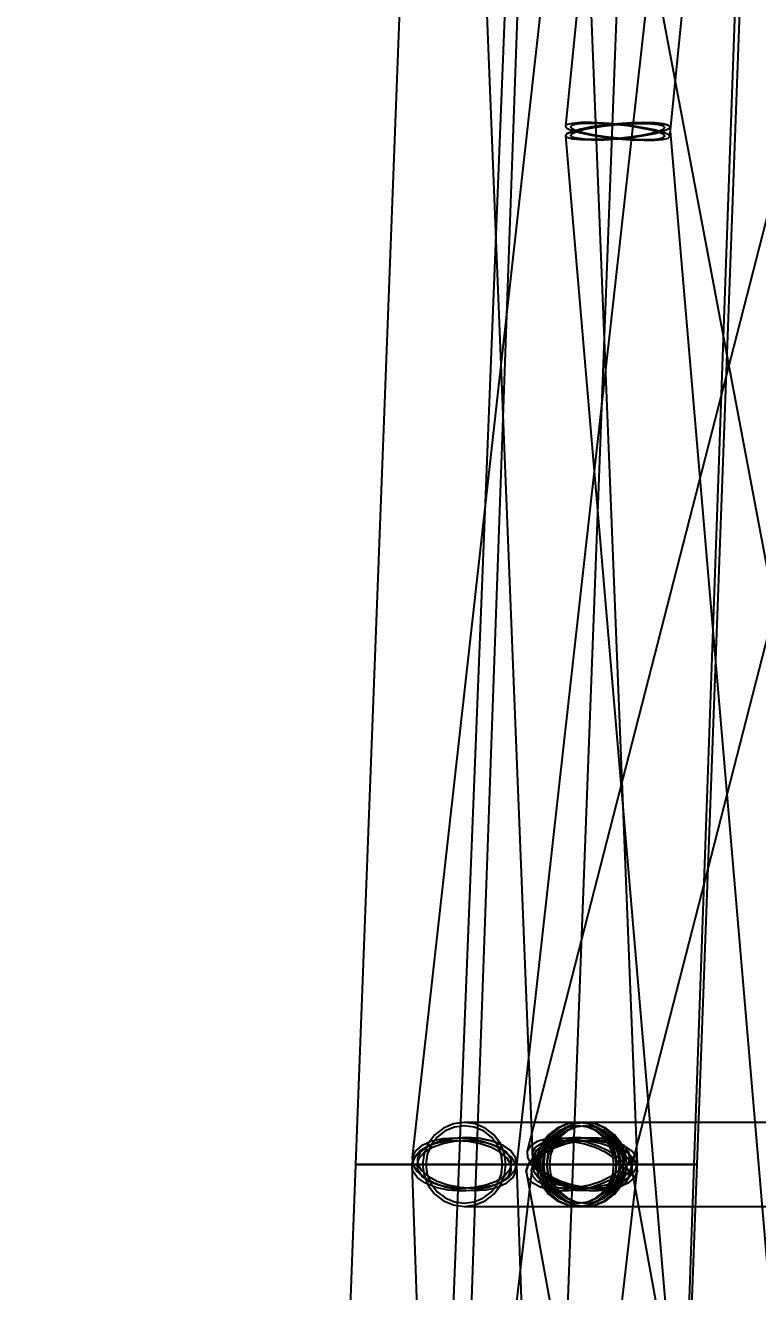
# Model space of a CAD drawing. Header units: millimetres. Extents: x -123812 to 252100, y -3000 to 639000.
# Drawn here: x -18891 to -15347, y 294384 to 300514 of the extents above; entities that cross this region are included whole.
import ezdxf

# ---------------------------------------------------------------- set-up
doc = ezdxf.new("R2010")
doc.units = ezdxf.units.MM
doc.layers.add('D-STR-DIM', color=7, linetype='Continuous', lineweight=13)
doc.layers.add('D-STR-STRC', color=7, linetype='Continuous', lineweight=25)
doc.styles.add('OpenSansCondensed-Light', font='OpenSansCondensed-Light.ttf')
doc.styles.add('TOWER_UNICODE', font='Arial Unicode.ttf')
doc.dimstyles.new('EZDXF', dxfattribs={"dimtxt": 0.25, "dimasz": 0.175, "dimexe": 0.375, "dimexo": 0.125, "dimgap": 0.1, "dimtad": 1, "dimlfac": 100, "dimzin": 12, "dimdsep": 46, "dimtxsty": 'OpenSansCondensed-Light', "dimblk": 'ARCHTICK', "dimcen": 2.5, "dimazin": 3, "dimtfac": 0.5, "dimtmove": 2, "dimatfit": 3})

# ---------------------------------------------------------------- blocks, each defined once
blk = doc.blocks.new('_ARCHTICK')
at = {"color": 0, "linetype": 'BYBLOCK', "const_width": 0.15}
blk.add_lwpolyline([(-0.5, -0.5), (0.5, 0.5)], dxfattribs=at)

msp = doc.modelspace()

# ---------------------------------------------------------------- linework, layer by layer
at = {"layer": 'D-STR-STRC'}
for points in [[(-13772.4, 325024.8), (-16276.9, 300024.8), (-16268.2, 300014.9), (-16243, 300003.9), (-16202.8, 299992.6), (-16150.5, 299981.9), (-16089.5, 299972.4), (-16024.1, 299964.8), (-15958.7, 299959.5), (-15897.7, 299957.1), (-15845.4, 299957.5), (-15805.2, 299960.9), (-15780, 299966.9), (-15771.3, 299975.2), (-13266.9, 324975.2)], [(-16179.9, 302532.9), (-17018.3, 295032.9), (-17015.8, 295000), (-16996.3, 294967.1), (-16961.2, 294936.4), (-16912.8, 294910.1), (-16854.4, 294889.9), (-16790.1, 294877.2), (-16724.1, 294872.9), (-16661.1, 294877.2), (-16605.2, 294889.9), (-16560.3, 294910.1), (-16529.5, 294936.4), (-16514.9, 294967.1), (-15676.5, 302467.1)], [(-14538.3, 302563.6), (-16461.8, 295063.6), (-16461.1, 295032.9), (-16443.6, 295000), (-16410.6, 294967.1), (-16364.3, 294936.4), (-16308, 294910.1), (-16245.3, 294889.8), (-16180.7, 294877.1), (-16118.4, 294872.8), (-16062.8, 294877.1), (-16017.7, 294889.8), (-15986, 294910.1), (-15970, 294936.4), (-14046.4, 302436.4)], [(-16165.3, 302467), (-14750.3, 294967), (-14743.6, 294936.3), (-14720.2, 294909.9), (-14681.9, 294889.7), (-14631.1, 294876.9), (-14571.3, 294872.6), (-14506.7, 294876.9), (-14441.7, 294889.7), (-14380.6, 294909.9), (-14327.6, 294936.3), (-14286.4, 294967), (-14259.7, 295000), (-14249.4, 295033), (-15664.3, 302533)], [(-16735.1, 302500), (-16435.1, 295000), (-16430.4, 294967.1), (-16408.7, 294936.4), (-16371.6, 294910), (-16321.6, 294889.8), (-16262, 294877.1), (-16196.9, 294872.8), (-16130.8, 294877.1), (-16068.2, 294889.8), (-16013.3, 294910), (-15969.8, 294936.4), (-15940.9, 294967.1), (-15928.3, 295000), (-16228.4, 302500)], [(-13635.5, 275021.2), (-15771, 300021.2), (-15779.6, 300030.1), (-15804.9, 300037), (-15845.1, 300041.4), (-15897.5, 300042.9), (-15958.6, 300041.5), (-16024.1, 300037.3), (-16089.6, 300030.6), (-16150.6, 300021.8), (-16203.1, 300011.4), (-16243.3, 300000.3), (-16268.6, 299989.2), (-16277.2, 299978.8), (-14141.7, 274978.8)], [(-14568.3, 295203.2), (-16215.9, 295203.2), (-16264.6, 295196.3), (-16310, 295176), (-16349, 295143.7), (-16378.9, 295101.6), (-16397.7, 295052.6), (-16404.1, 295000), (-16397.7, 294947.4), (-16378.9, 294898.4), (-16349, 294856.3), (-16310, 294824), (-16264.6, 294803.7), (-16215.9, 294796.8), (-14568.3, 294796.8)], [(-14499.9, 295203.2), (-16181.7, 295203.2), (-16230.3, 295196.3), (-16275.5, 295176), (-16314.4, 295143.7), (-16344.2, 295101.6), (-16363, 295052.6), (-16369.3, 295000), (-16363, 294947.4), (-16344.2, 294898.4), (-16314.4, 294856.3), (-16275.5, 294824), (-16230.3, 294803.7), (-16181.7, 294796.8), (-14499.9, 294796.8)], [(-16796.7, 287466.5), (-15930, 294966.5), (-15932.6, 295000), (-15952.1, 295033.5), (-15987.2, 295064.8), (-16035.7, 295091.6), (-16094, 295112.2), (-16158.4, 295125.1), (-16224.3, 295129.5), (-16287.3, 295125.1), (-16343.1, 295112.2), (-16388, 295091.6), (-16418.7, 295064.8), (-16433.4, 295033.5), (-17300, 287533.5)], [(-16252.8, 287500), (-16513, 295000), (-16518.4, 295033.5), (-16540.6, 295064.7), (-16578.3, 295091.5), (-16628.7, 295112.1), (-16688.6, 295125.1), (-16753.8, 295129.5), (-16819.9, 295125.1), (-16882.3, 295112.1), (-16936.9, 295091.5), (-16979.8, 295064.7), (-17008.2, 295033.5), (-17020.2, 295000), (-16759.9, 287500)], [(-14604.1, 287533.4), (-15965, 295033.4), (-15973, 295064.6), (-15997.5, 295091.3), (-16036.8, 295111.8), (-16088.4, 295124.7), (-16148.7, 295129.1), (-16213.5, 295124.7), (-16278.6, 295111.8), (-16339.3, 295091.3), (-16391.6, 295064.6), (-16432, 295033.4), (-16457.6, 295000), (-16466.8, 294966.6), (-15105.8, 287466.6)]]:
    msp.add_lwpolyline(points, dxfattribs=at)
for points in [[(-17293.6, 295000), (-16239.6, 295000), (-15955.5, 302500), (-17008, 302500)], [(-16792.3, 295000), (-15639.5, 295000), (-15361.7, 302500), (-16494.7, 302500)], [(-16708.7, 295000), (-15654.7, 295000), (-15388.6, 302500), (-16441.1, 302500)], [(-16024.1, 299962.7), (-16089.6, 299958.5), (-16150.6, 299957.1), (-16203.1, 299958.6), (-16243.3, 299963), (-16268.6, 299969.9), (-16277.2, 299978.8), (-16268.6, 299989.2), (-16243.3, 300000.3), (-16203.1, 300011.4), (-16150.6, 300021.8), (-16089.6, 300030.6), (-16024.1, 300037.3), (-15958.6, 300041.5), (-15897.5, 300042.9), (-15845.1, 300041.4), (-15804.9, 300037), (-15779.6, 300030.1), (-15771, 300021.2), (-15779.6, 300010.8), (-15804.9, 299999.7), (-15845.1, 299988.6), (-15897.5, 299978.2), (-15958.6, 299969.4)], [(-16024.1, 300035.2), (-16089.5, 300040.5), (-16150.5, 300042.9), (-16202.8, 300042.5), (-16243, 300039.1), (-16268.2, 300033.1), (-16276.9, 300024.8), (-16268.2, 300014.9), (-16243, 300003.9), (-16202.8, 299992.6), (-16150.5, 299981.9), (-16089.5, 299972.4), (-16024.1, 299964.8), (-15958.7, 299959.5), (-15897.7, 299957.1), (-15845.4, 299957.5), (-15805.2, 299960.9), (-15780, 299966.9), (-15771.3, 299975.2), (-15780, 299985.1), (-15805.2, 299996.1), (-15845.4, 300007.4), (-15897.7, 300018.1), (-15958.7, 300027.6)], [(-16024.1, 299966.3), (-16083.2, 299962.6), (-16138.2, 299961.3), (-16185.5, 299962.7), (-16221.7, 299966.7), (-16244.5, 299972.9), (-16252.3, 299980.9), (-16244.5, 299990.3), (-16221.7, 300000.3), (-16185.5, 300010.3), (-16138.2, 300019.6), (-16083.2, 300027.6), (-16024.1, 300033.7), (-15965, 300037.4), (-15910, 300038.7), (-15862.7, 300037.3), (-15826.5, 300033.3), (-15803.7, 300027.1), (-15795.9, 300019.1), (-15803.7, 300009.7), (-15826.5, 299999.7), (-15862.7, 299989.7), (-15910, 299980.4), (-15965, 299972.4)], [(-16024.1, 300031.8), (-16083.1, 300036.5), (-16138, 300038.7), (-16185.2, 300038.3), (-16221.4, 300035.3), (-16244.2, 300029.8), (-16252, 300022.4), (-16244.2, 300013.4), (-16221.4, 300003.5), (-16185.2, 299993.4), (-16138, 299983.7), (-16083.1, 299975.1), (-16024.1, 299968.2), (-15965.1, 299963.5), (-15910.2, 299961.3), (-15863, 299961.7), (-15826.7, 299964.7), (-15804, 299970.2), (-15796.2, 299977.6), (-15804, 299986.6), (-15826.7, 299996.5), (-15863, 300006.6), (-15910.2, 300016.3), (-15965.1, 300024.9)], [(-16968.2, 295000), (-16961.3, 294947.4), (-16941.2, 294898.4), (-16909.2, 294856.3), (-16867.4, 294824), (-16818.8, 294803.7), (-16766.6, 294796.8), (-16215.9, 294796.8), (-16163.7, 294803.7), (-16115.1, 294824), (-16073.4, 294856.3), (-16041.3, 294898.4), (-16021.2, 294947.4), (-16014.3, 295000), (-16021.2, 295052.6), (-16041.3, 295101.6), (-16073.4, 295143.7), (-16115.1, 295176), (-16163.7, 295196.3), (-16215.9, 295203.2), (-16766.6, 295203.2), (-16818.8, 295196.3), (-16867.4, 295176), (-16909.2, 295143.7), (-16941.2, 295101.6), (-16961.3, 295052.6)], [(-16968.2, 295000), (-16961.3, 294947.4), (-16941.2, 294898.4), (-16909.2, 294856.3), (-16867.4, 294824), (-16818.8, 294803.7), (-16766.6, 294796.8), (-16714.4, 294803.7), (-16665.8, 294824), (-16624.1, 294856.3), (-16592, 294898.4), (-16571.9, 294947.4), (-16565, 295000), (-16571.9, 295052.6), (-16592, 295101.6), (-16624.1, 295143.7), (-16665.8, 295176), (-16714.4, 295196.3), (-16766.6, 295203.2), (-16818.8, 295196.3), (-16867.4, 295176), (-16909.2, 295143.7), (-16941.2, 295101.6), (-16961.3, 295052.6)], [(-16968, 295000), (-16961.1, 294947.4), (-16941, 294898.4), (-16909, 294856.3), (-16867.3, 294824), (-16818.7, 294803.7), (-16766.6, 294796.8), (-16181.7, 294796.8), (-16129.6, 294803.7), (-16081, 294824), (-16039.3, 294856.3), (-16007.3, 294898.4), (-15987.2, 294947.4), (-15980.3, 295000), (-15987.2, 295052.6), (-16007.3, 295101.6), (-16039.3, 295143.7), (-16081, 295176), (-16129.6, 295196.3), (-16181.7, 295203.2), (-16766.6, 295203.2), (-16818.7, 295196.3), (-16867.3, 295176), (-16909, 295143.7), (-16941, 295101.6), (-16961.1, 295052.6)], [(-16968, 295000), (-16961.1, 294947.4), (-16941, 294898.4), (-16909, 294856.3), (-16867.3, 294824), (-16818.7, 294803.7), (-16766.6, 294796.8), (-16714.5, 294803.7), (-16665.9, 294824), (-16624.2, 294856.3), (-16592.2, 294898.4), (-16572.1, 294947.4), (-16565.2, 295000), (-16572.1, 295052.6), (-16592.2, 295101.6), (-16624.2, 295143.7), (-16665.9, 295176), (-16714.5, 295196.3), (-16766.6, 295203.2), (-16818.7, 295196.3), (-16867.3, 295176), (-16909, 295143.7), (-16941, 295101.6), (-16961.1, 295052.6)], [(-16952.3, 295000), (-16946, 294951.5), (-16927.4, 294906.4), (-16897.9, 294867.6), (-16859.5, 294837.9), (-16814.7, 294819.2), (-16766.6, 294812.8), (-16718.5, 294819.2), (-16673.8, 294837.9), (-16635.3, 294867.6), (-16605.8, 294906.4), (-16587.2, 294951.5), (-16580.9, 295000), (-16587.2, 295048.5), (-16605.8, 295093.6), (-16635.3, 295132.4), (-16673.8, 295162.1), (-16718.5, 295180.8), (-16766.6, 295187.2), (-16814.7, 295180.8), (-16859.5, 295162.1), (-16897.9, 295132.4), (-16927.4, 295093.6), (-16946, 295048.5)], [(-16952.1, 295000), (-16945.8, 294951.5), (-16927.3, 294906.4), (-16897.8, 294867.6), (-16859.4, 294837.9), (-16814.6, 294819.2), (-16766.6, 294812.8), (-16718.6, 294819.2), (-16673.8, 294837.9), (-16635.4, 294867.6), (-16605.9, 294906.4), (-16587.4, 294951.5), (-16581.1, 295000), (-16587.4, 295048.5), (-16605.9, 295093.6), (-16635.4, 295132.4), (-16673.8, 295162.1), (-16718.6, 295180.8), (-16766.6, 295187.2), (-16814.6, 295180.8), (-16859.4, 295162.1), (-16897.8, 295132.4), (-16927.3, 295093.6), (-16945.8, 295048.5)], [(-16417.5, 295000), (-16410.6, 294947.4), (-16390.5, 294898.4), (-16358.4, 294856.3), (-16316.7, 294824), (-16268.1, 294803.7), (-16215.9, 294796.8), (-16163.7, 294803.7), (-16115.1, 294824), (-16073.4, 294856.3), (-16041.3, 294898.4), (-16021.2, 294947.4), (-16014.3, 295000), (-16021.2, 295052.6), (-16041.3, 295101.6), (-16073.4, 295143.7), (-16115.1, 295176), (-16163.7, 295196.3), (-16215.9, 295203.2), (-16268.1, 295196.3), (-16316.7, 295176), (-16358.4, 295143.7), (-16390.5, 295101.6), (-16410.6, 295052.6)], [(-16404.1, 295000), (-16397.7, 294947.4), (-16378.9, 294898.4), (-16349, 294856.3), (-16310, 294824), (-16264.6, 294803.7), (-16215.9, 294796.8), (-16167.2, 294803.7), (-16121.8, 294824), (-16082.8, 294856.3), (-16052.9, 294898.4), (-16034.1, 294947.4), (-16027.7, 295000), (-16034.1, 295052.6), (-16052.9, 295101.6), (-16082.8, 295143.7), (-16121.8, 295176), (-16167.2, 295196.3), (-16215.9, 295203.2), (-16264.6, 295196.3), (-16310, 295176), (-16349, 295143.7), (-16378.9, 295101.6), (-16397.7, 295052.6)], [(-16401.6, 295000), (-16395.3, 294951.5), (-16376.7, 294906.4), (-16347.2, 294867.6), (-16308.8, 294837.9), (-16264, 294819.2), (-16215.9, 294812.8), (-16167.8, 294819.2), (-16123.1, 294837.9), (-16084.6, 294867.6), (-16055.1, 294906.4), (-16036.5, 294951.5), (-16030.2, 295000), (-16036.5, 295048.5), (-16055.1, 295093.6), (-16084.6, 295132.4), (-16123.1, 295162.1), (-16167.8, 295180.8), (-16215.9, 295187.2), (-16264, 295180.8), (-16308.8, 295162.1), (-16347.2, 295132.4), (-16376.7, 295093.6), (-16395.3, 295048.5)], [(-16389.3, 295000), (-16383.4, 294951.5), (-16366.1, 294906.4), (-16338.5, 294867.6), (-16302.6, 294837.9), (-16260.8, 294819.2), (-16215.9, 294812.8), (-16171, 294819.2), (-16129.2, 294837.9), (-16093.3, 294867.6), (-16065.7, 294906.4), (-16048.4, 294951.5), (-16042.5, 295000), (-16048.4, 295048.5), (-16065.7, 295093.6), (-16093.3, 295132.4), (-16129.2, 295162.1), (-16171, 295180.8), (-16215.9, 295187.2), (-16260.8, 295180.8), (-16302.6, 295162.1), (-16338.5, 295132.4), (-16366.1, 295093.6), (-16383.4, 295048.5)], [(-16383.1, 295000), (-16376.2, 294947.4), (-16356.1, 294898.4), (-16324.1, 294856.3), (-16282.4, 294824), (-16233.8, 294803.7), (-16181.7, 294796.8), (-16129.6, 294803.7), (-16081, 294824), (-16039.3, 294856.3), (-16007.3, 294898.4), (-15987.2, 294947.4), (-15980.3, 295000), (-15987.2, 295052.6), (-16007.3, 295101.6), (-16039.3, 295143.7), (-16081, 295176), (-16129.6, 295196.3), (-16181.7, 295203.2), (-16233.8, 295196.3), (-16282.4, 295176), (-16324.1, 295143.7), (-16356.1, 295101.6), (-16376.2, 295052.6)], [(-16369.3, 295000), (-16363, 294947.4), (-16344.2, 294898.4), (-16314.4, 294856.3), (-16275.5, 294824), (-16230.3, 294803.7), (-16181.7, 294796.8), (-16133.1, 294803.7), (-16087.9, 294824), (-16049, 294856.3), (-16019.2, 294898.4), (-16000.4, 294947.4), (-15994, 295000), (-16000.4, 295052.6), (-16019.2, 295101.6), (-16049, 295143.7), (-16087.9, 295176), (-16133.1, 295196.3), (-16181.7, 295203.2), (-16230.3, 295196.3), (-16275.5, 295176), (-16314.4, 295143.7), (-16344.2, 295101.6), (-16363, 295052.6)], [(-16367.2, 295000), (-16360.9, 294951.5), (-16342.4, 294906.4), (-16312.9, 294867.6), (-16274.5, 294837.9), (-16229.7, 294819.2), (-16181.7, 294812.8), (-16133.7, 294819.2), (-16088.9, 294837.9), (-16050.5, 294867.6), (-16021, 294906.4), (-16002.5, 294951.5), (-15996.2, 295000), (-16002.5, 295048.5), (-16021, 295093.6), (-16050.5, 295132.4), (-16088.9, 295162.1), (-16133.7, 295180.8), (-16181.7, 295187.2), (-16229.7, 295180.8), (-16274.5, 295162.1), (-16312.9, 295132.4), (-16342.4, 295093.6), (-16360.9, 295048.5)], [(-16354.6, 295000), (-16348.7, 294951.5), (-16331.4, 294906.4), (-16303.9, 294867.6), (-16268.1, 294837.9), (-16226.4, 294819.2), (-16181.7, 294812.8), (-16137, 294819.2), (-16095.3, 294837.9), (-16059.5, 294867.6), (-16032, 294906.4), (-16014.7, 294951.5), (-16008.8, 295000), (-16014.7, 295048.5), (-16032, 295093.6), (-16059.5, 295132.4), (-16095.3, 295162.1), (-16137, 295180.8), (-16181.7, 295187.2), (-16226.4, 295180.8), (-16268.1, 295162.1), (-16303.9, 295132.4), (-16331.4, 295093.6), (-16348.7, 295048.5)], [(-16513, 295000), (-16525, 294966.5), (-16553.4, 294935.3), (-16596.4, 294908.5), (-16650.9, 294887.9), (-16713.3, 294874.9), (-16779.4, 294870.5), (-16844.6, 294874.9), (-16904.5, 294887.9), (-16955, 294908.5), (-16992.6, 294935.3), (-17014.8, 294966.5), (-17020.2, 295000), (-17008.2, 295033.5), (-16979.8, 295064.7), (-16936.9, 295091.5), (-16882.3, 295112.1), (-16819.9, 295125.1), (-16753.8, 295129.5), (-16688.6, 295125.1), (-16628.7, 295112.1), (-16578.3, 295091.5), (-16540.6, 295064.7), (-16518.4, 295033.5)], [(-17015.8, 295000), (-16996.3, 294967.1), (-16961.2, 294936.4), (-16912.8, 294910.1), (-16854.4, 294889.9), (-16790.1, 294877.2), (-16724.1, 294872.9), (-16661.1, 294877.2), (-16605.2, 294889.9), (-16560.3, 294910.1), (-16529.5, 294936.4), (-16514.9, 294967.1), (-16517.4, 295000), (-16536.9, 295032.9), (-16572, 295063.6), (-16620.5, 295089.9), (-16678.8, 295110.1), (-16743.2, 295122.8), (-16809.1, 295127.1), (-16872.2, 295122.8), (-16928, 295110.1), (-16972.9, 295089.9), (-17003.7, 295063.6), (-17018.3, 295032.9)], [(-16538, 295000), (-16548.8, 294969.8), (-16574.4, 294941.6), (-16613.1, 294917.5), (-16662.3, 294898.9), (-16718.6, 294887.3), (-16778.2, 294883.3), (-16836.9, 294887.3), (-16890.9, 294898.9), (-16936.4, 294917.5), (-16970.4, 294941.6), (-16990.4, 294969.8), (-16995.2, 295000), (-16984.4, 295030.2), (-16958.8, 295058.4), (-16920.1, 295082.5), (-16870.9, 295101.1), (-16814.6, 295112.7), (-16755.1, 295116.7), (-16696.3, 295112.7), (-16642.3, 295101.1), (-16596.8, 295082.5), (-16562.9, 295058.4), (-16542.8, 295030.2)], [(-16991.3, 295000), (-16973.7, 294970.3), (-16942, 294942.7), (-16898.4, 294918.9), (-16845.8, 294900.7), (-16787.7, 294889.3), (-16728.3, 294885.4), (-16671.4, 294889.3), (-16621.1, 294900.7), (-16580.6, 294918.9), (-16552.9, 294942.7), (-16539.7, 294970.3), (-16541.9, 295000), (-16559.5, 295029.7), (-16591.2, 295057.3), (-16634.8, 295081.1), (-16687.5, 295099.3), (-16745.5, 295110.7), (-16804.9, 295114.6), (-16861.8, 295110.7), (-16912.1, 295099.3), (-16952.6, 295081.1), (-16980.4, 295057.3), (-16993.6, 295029.7)], [(-15974.2, 295000), (-15999.8, 294966.6), (-16040.2, 294935.4), (-16092.5, 294908.7), (-16153.3, 294888.2), (-16218.3, 294875.3), (-16283.1, 294870.9), (-16343.4, 294875.3), (-16395, 294888.2), (-16434.3, 294908.7), (-16458.8, 294935.4), (-16466.8, 294966.6), (-16457.6, 295000), (-16432, 295033.4), (-16391.6, 295064.6), (-16339.3, 295091.3), (-16278.6, 295111.8), (-16213.5, 295124.7), (-16148.7, 295129.1), (-16088.4, 295124.7), (-16036.8, 295111.8), (-15997.5, 295091.3), (-15973, 295064.6), (-15965, 295033.4)], [(-16443.6, 295000), (-16410.6, 294967.1), (-16364.3, 294936.4), (-16308, 294910.1), (-16245.3, 294889.8), (-16180.7, 294877.1), (-16118.4, 294872.8), (-16062.8, 294877.1), (-16017.7, 294889.8), (-15986, 294910.1), (-15970, 294936.4), (-15970.8, 294967.1), (-15988.2, 295000), (-16021.2, 295032.9), (-16067.5, 295063.6), (-16123.8, 295089.9), (-16186.5, 295110.2), (-16251.1, 295122.9), (-16313.4, 295127.2), (-16369, 295122.9), (-16414.2, 295110.2), (-16445.8, 295089.9), (-16461.8, 295063.6), (-16461.1, 295032.9)], [(-15998, 295000), (-16021.1, 294969.9), (-16057.5, 294941.8), (-16104.7, 294917.7), (-16159.4, 294899.2), (-16218, 294887.5), (-16276.5, 294883.6), (-16330.8, 294887.5), (-16377.3, 294899.2), (-16412.8, 294917.7), (-16434.9, 294941.8), (-16442.1, 294969.9), (-16433.8, 295000), (-16410.7, 295030.1), (-16374.3, 295058.2), (-16327.1, 295082.3), (-16272.4, 295100.8), (-16213.8, 295112.5), (-16155.3, 295116.4), (-16101, 295112.5), (-16054.5, 295100.8), (-16019, 295082.3), (-15996.9, 295058.2), (-15989.7, 295030.1)], [(-16421.2, 295000), (-16391.4, 294970.3), (-16349.7, 294942.7), (-16298.9, 294918.9), (-16242.4, 294900.7), (-16184.2, 294889.2), (-16128, 294885.3), (-16077.9, 294889.2), (-16037.2, 294900.7), (-16008.6, 294918.9), (-15994.2, 294942.7), (-15994.9, 294970.3), (-16010.6, 295000), (-16040.4, 295029.7), (-16082.1, 295057.3), (-16132.9, 295081.1), (-16189.4, 295099.3), (-16247.7, 295110.8), (-16303.8, 295114.7), (-16353.9, 295110.8), (-16394.6, 295099.3), (-16423.2, 295081.1), (-16437.6, 295057.3), (-16436.9, 295029.7)], [(-16435.1, 295000), (-16430.4, 294967.1), (-16408.7, 294936.4), (-16371.6, 294910), (-16321.6, 294889.8), (-16262, 294877.1), (-16196.9, 294872.8), (-16130.8, 294877.1), (-16068.2, 294889.8), (-16013.3, 294910), (-15969.8, 294936.4), (-15940.9, 294967.1), (-15928.3, 295000), (-15933, 295032.9), (-15954.7, 295063.6), (-15991.8, 295090), (-16041.8, 295110.2), (-16101.4, 295122.9), (-16166.5, 295127.2), (-16232.6, 295122.9), (-16295.2, 295110.2), (-16350.1, 295090), (-16393.5, 295063.6), (-16422.5, 295032.9)], [(-15932.6, 295000), (-15930, 294966.5), (-15944.6, 294935.2), (-15975.4, 294908.4), (-16020.2, 294887.8), (-16076.1, 294874.9), (-16139.1, 294870.5), (-16205, 294874.9), (-16269.4, 294887.8), (-16327.7, 294908.4), (-16376.1, 294935.2), (-16411.3, 294966.5), (-16430.8, 295000), (-16433.4, 295033.5), (-16418.7, 295064.8), (-16388, 295091.6), (-16343.1, 295112.2), (-16287.3, 295125.1), (-16224.3, 295129.5), (-16158.4, 295125.1), (-16094, 295112.2), (-16035.7, 295091.6), (-15987.2, 295064.8), (-15952.1, 295033.5)], [(-16410.1, 295000), (-16405.9, 294970.3), (-16386.4, 294942.6), (-16352.9, 294918.9), (-16307.8, 294900.7), (-16254.1, 294889.2), (-16195.4, 294885.3), (-16135.8, 294889.2), (-16079.3, 294900.7), (-16029.8, 294918.9), (-15990.7, 294942.6), (-15964.6, 294970.3), (-15953.2, 295000), (-15957.5, 295029.7), (-15977, 295057.4), (-16010.5, 295081.1), (-16055.6, 295099.3), (-16109.3, 295110.8), (-16168, 295114.7), (-16227.6, 295110.8), (-16284.1, 295099.3), (-16333.5, 295081.1), (-16372.7, 295057.4), (-16398.8, 295029.7)], [(-15957.1, 295000), (-15954.8, 294969.8), (-15968, 294941.6), (-15995.7, 294917.4), (-16036.1, 294898.9), (-16086.5, 294887.2), (-16143.3, 294883.2), (-16202.7, 294887.2), (-16260.7, 294898.9), (-16313.4, 294917.4), (-16357, 294941.6), (-16388.7, 294969.8), (-16406.3, 295000), (-16408.6, 295030.2), (-16395.4, 295058.4), (-16367.7, 295082.6), (-16327.3, 295101.1), (-16276.9, 295112.8), (-16220.1, 295116.8), (-16160.7, 295112.8), (-16102.7, 295101.1), (-16050, 295082.6), (-16006.4, 295058.4), (-15974.7, 295030.2)], [(-17576, 287500), (-16520.7, 287500), (-16239.6, 295000), (-17293.6, 295000)], [(-16239.6, 295000), (-16257.6, 295000), (-16310.2, 295000), (-16394, 295000), (-16503.1, 295000), (-16630.2, 295000), (-16766.6, 295000), (-16903, 295000), (-17030.1, 295000), (-17139.2, 295000), (-17223, 295000), (-17275.6, 295000), (-17293.6, 295000), (-17275.6, 295000), (-17223, 295000), (-17139.2, 295000), (-17030.1, 295000), (-16903, 295000), (-16766.6, 295000), (-16630.2, 295000), (-16503.1, 295000), (-16394, 295000), (-16310.2, 295000), (-16257.6, 295000)], [(-17092.7, 287500), (-15920.1, 287500), (-15639.5, 295000), (-16792.3, 295000)], [(-16969.4, 287500), (-15914, 287500), (-15654.7, 295000), (-16708.7, 295000)], [(-15639.5, 295000), (-15659.1, 295000), (-15716.7, 295000), (-15808.3, 295000), (-15927.7, 295000), (-16066.7, 295000), (-16215.9, 295000), (-16365.1, 295000), (-16504.1, 295000), (-16623.5, 295000), (-16715.1, 295000), (-16772.7, 295000), (-16792.3, 295000), (-16772.7, 295000), (-16715.1, 295000), (-16623.5, 295000), (-16504.1, 295000), (-16365.1, 295000), (-16215.9, 295000), (-16066.7, 295000), (-15927.7, 295000), (-15808.3, 295000), (-15716.7, 295000), (-15659.1, 295000)], [(-15639.5, 295000), (-15659.1, 295000), (-15716.7, 295000), (-15808.3, 295000), (-15927.7, 295000), (-16066.7, 295000), (-16215.9, 295000), (-16365.1, 295000), (-16504.1, 295000), (-16623.5, 295000), (-16715.1, 295000), (-16772.7, 295000), (-16792.3, 295000), (-16772.7, 295000), (-16715.1, 295000), (-16623.5, 295000), (-16504.1, 295000), (-16365.1, 295000), (-16215.9, 295000), (-16066.7, 295000), (-15927.7, 295000), (-15808.3, 295000), (-15716.7, 295000), (-15659.1, 295000)], [(-15715.7, 295000), (-15732.8, 295000), (-15782.8, 295000), (-15862.2, 295000), (-15965.8, 295000), (-16086.5, 295000), (-16215.9, 295000), (-16345.4, 295000), (-16466, 295000), (-16569.6, 295000), (-16649.1, 295000), (-16699, 295000), (-16716.1, 295000), (-16699, 295000), (-16649.1, 295000), (-16569.6, 295000), (-16466, 295000), (-16345.4, 295000), (-16215.9, 295000), (-16086.5, 295000), (-15965.8, 295000), (-15862.2, 295000), (-15782.8, 295000), (-15732.8, 295000)], [(-15715.7, 295000), (-15732.8, 295000), (-15782.8, 295000), (-15862.2, 295000), (-15965.8, 295000), (-16086.5, 295000), (-16215.9, 295000), (-16345.4, 295000), (-16466, 295000), (-16569.6, 295000), (-16649.1, 295000), (-16699, 295000), (-16716.1, 295000), (-16699, 295000), (-16649.1, 295000), (-16569.6, 295000), (-16466, 295000), (-16345.4, 295000), (-16215.9, 295000), (-16086.5, 295000), (-15965.8, 295000), (-15862.2, 295000), (-15782.8, 295000), (-15732.8, 295000)], [(-15654.7, 295000), (-15672.7, 295000), (-15725.3, 295000), (-15809.1, 295000), (-15918.2, 295000), (-16045.3, 295000), (-16181.7, 295000), (-16318.1, 295000), (-16445.2, 295000), (-16554.3, 295000), (-16638.1, 295000), (-16690.7, 295000), (-16708.7, 295000), (-16690.7, 295000), (-16638.1, 295000), (-16554.3, 295000), (-16445.2, 295000), (-16318.1, 295000), (-16181.7, 295000), (-16045.3, 295000), (-15918.2, 295000), (-15809.1, 295000), (-15725.3, 295000), (-15672.7, 295000)]]:
    msp.add_lwpolyline(points, close=True, dxfattribs=at)

# ---------------------------------------------------------------- dimensions: what is measured, and where the dimension line sits
at = {"layer": 'D-STR-DIM'}
msp.add_linear_dim(base=(-112000, 0), p1=(0, 0), p2=(0, 634000), angle=90, dimstyle='EZDXF', override={"dimtxt": 8400, "dimasz": 3750, "dimexe": 2100, "dimexo": 1800, "dimgap": 2100, "dimtad": 1, "dimdec": 0, "dimlfac": 1, "dimlunit": 2, "dimtxsty": 'TOWER_UNICODE', "dimclrd": 7, "dimclre": 7, "dimclrt": 7}, dxfattribs=at).render()

doc.saveas('drawing.dxf')
